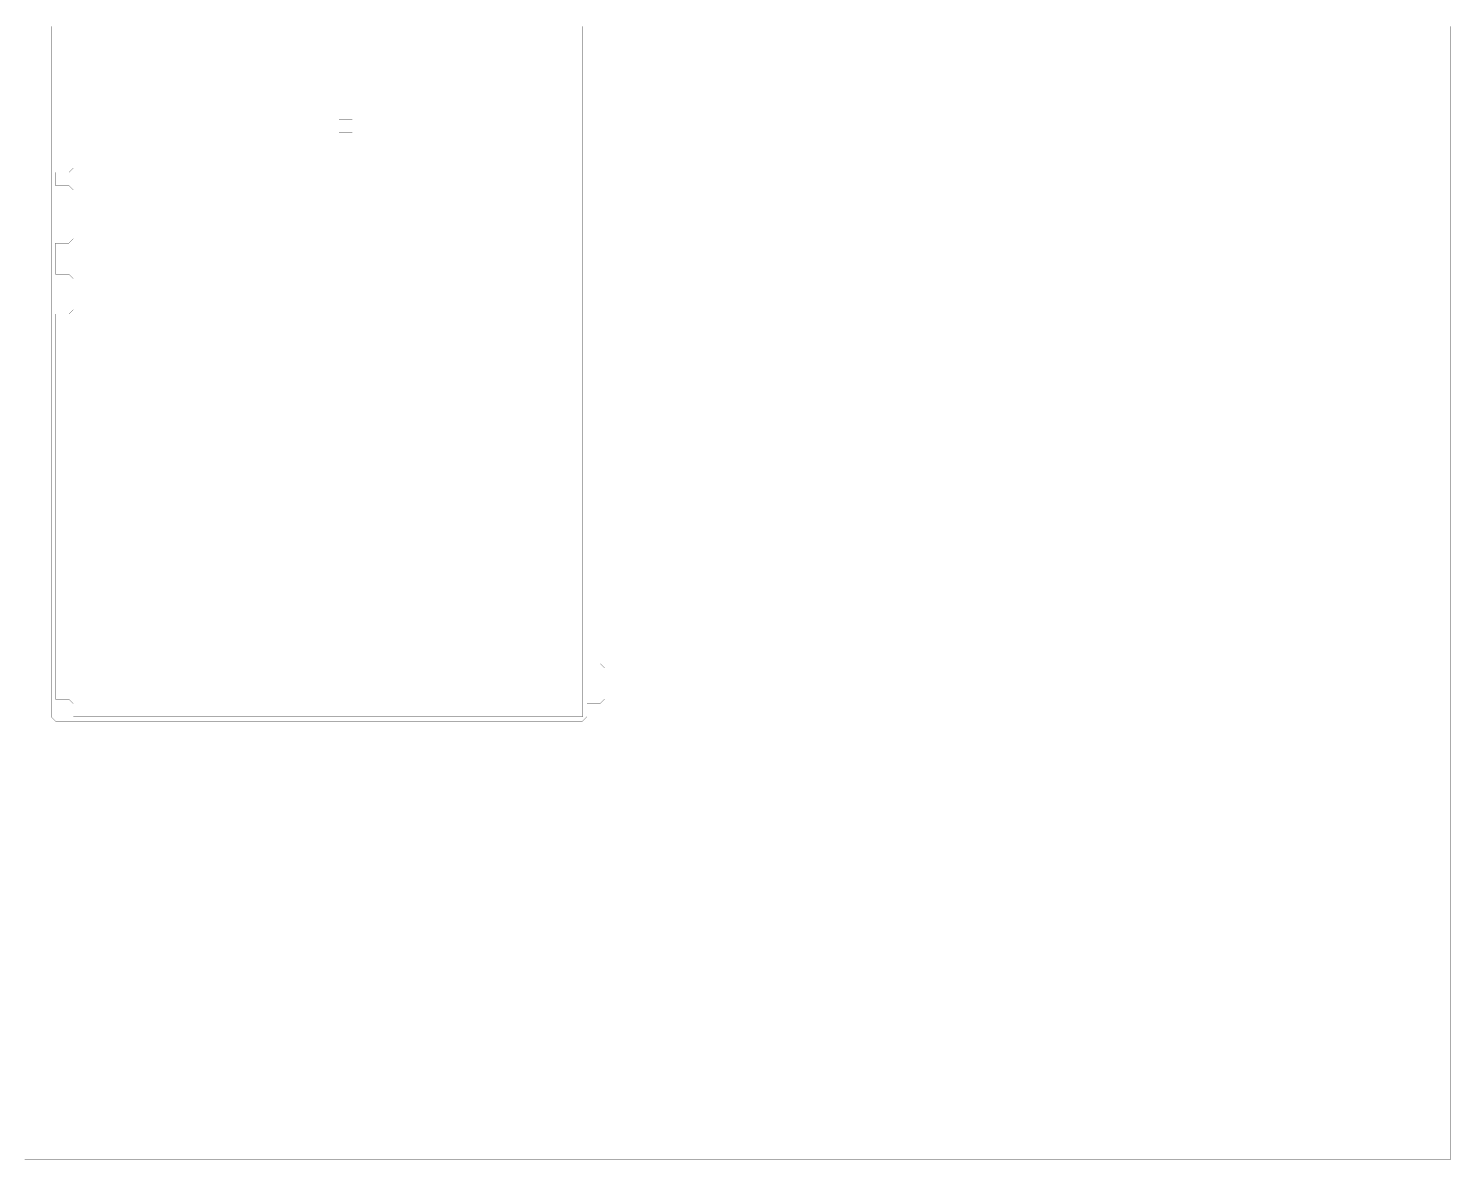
# Model space of a CAD drawing. Header units: metres. Extents: x 0 to 4990, y -4990 to 0.
# Drawn here: x 1854 to 4990, y -4990 to -2495 of the extents above; entities that cross this region are included whole.
import ezdxf

# ---------------------------------------------------------------- set-up
doc = ezdxf.new("R2010")
doc.units = ezdxf.units.M
doc.layers.add('conductor', color=1, linetype='Continuous')
doc.layers.add('substrate', color=5, linetype='Continuous')

msp = doc.modelspace()

# ---------------------------------------------------------------- linework, layer by layer
at = {"layer": 'conductor', "const_width": 0.5}
msp.add_lwpolyline([(1953.125, -2490.234375), (1953.125, -2500), (1953.125, -2509.765625), (1953.125, -2519.53125), (1953.125, -2529.296875), (1953.125, -2539.0625), (1953.125, -2548.828125), (1953.125, -2558.59375), (1953.125, -2568.359375), (1953.125, -2578.125), (1953.125, -2587.890625), (1953.125, -2597.65625), (1953.125, -2607.421875), (1953.125, -2617.1875), (1953.125, -2626.953125), (1953.125, -2636.71875), (1953.125, -2646.484375), (1953.125, -2656.25), (1953.125, -2666.015625), (1953.125, -2675.78125), (1953.125, -2685.546875), (1953.125, -2695.3125), (1953.125, -2705.078125), (1953.125, -2714.84375), (1953.125, -2724.609375), (1953.125, -2734.375), (1953.125, -2744.140625), (1953.125, -2753.90625), (1953.125, -2763.671875), (1953.125, -2773.4375), (1953.125, -2783.203125), (1953.125, -2792.96875), (1953.125, -2802.734375), (1943.359375, -2812.5), (1933.59375, -2812.5), (1923.828125, -2812.5), (1914.0625, -2812.5), (1914.0625, -2822.265625), (1914.0625, -2832.03125), (1914.0625, -2841.796875), (1923.828125, -2841.796875), (1933.59375, -2841.796875), (1943.359375, -2841.796875), (1953.125, -2851.5625), (1953.125, -2861.328125), (1953.125, -2871.09375), (1953.125, -2880.859375), (1953.125, -2890.625), (1953.125, -2900.390625), (1953.125, -2910.15625), (1953.125, -2919.921875), (1953.125, -2929.6875), (1953.125, -2939.453125), (1953.125, -2949.21875), (1953.125, -2958.984375), (1943.359375, -2968.75), (1933.59375, -2968.75), (1923.828125, -2968.75), (1914.0625, -2968.75), (1914.0625, -2978.515625), (1914.0625, -2988.28125), (1914.0625, -2998.046875), (1914.0625, -3007.8125), (1914.0625, -3017.578125), (1914.0625, -3027.34375), (1914.0625, -3037.109375), (1923.828125, -3037.109375), (1933.59375, -3037.109375), (1943.359375, -3037.109375), (1953.125, -3046.875), (1953.125, -3056.640625), (1953.125, -3066.40625), (1953.125, -3076.171875), (1953.125, -3085.9375), (1953.125, -3095.703125), (1953.125, -3105.46875), (1953.125, -3115.234375), (1943.359375, -3125), (1933.59375, -3125), (1923.828125, -3125), (1914.0625, -3125), (1914.0625, -3134.765625), (1914.0625, -3144.53125), (1914.0625, -3154.296875), (1914.0625, -3164.0625), (1914.0625, -3173.828125), (1914.0625, -3183.59375), (1914.0625, -3193.359375), (1914.0625, -3203.125), (1914.0625, -3212.890625), (1914.0625, -3222.65625), (1914.0625, -3232.421875), (1914.0625, -3242.1875), (1914.0625, -3251.953125), (1914.0625, -3261.71875), (1914.0625, -3271.484375), (1914.0625, -3281.25), (1914.0625, -3291.015625), (1914.0625, -3300.78125), (1914.0625, -3310.546875), (1914.0625, -3320.3125), (1914.0625, -3330.078125), (1914.0625, -3339.84375), (1914.0625, -3349.609375), (1914.0625, -3359.375), (1914.0625, -3369.140625), (1914.0625, -3378.90625), (1914.0625, -3388.671875), (1914.0625, -3398.4375), (1914.0625, -3408.203125), (1914.0625, -3417.96875), (1914.0625, -3427.734375), (1914.0625, -3437.5), (1914.0625, -3447.265625), (1914.0625, -3457.03125), (1914.0625, -3466.796875), (1914.0625, -3476.5625), (1914.0625, -3486.328125), (1914.0625, -3496.09375), (1914.0625, -3505.859375), (1914.0625, -3515.625), (1914.0625, -3525.390625), (1914.0625, -3535.15625), (1914.0625, -3544.921875), (1914.0625, -3554.6875), (1914.0625, -3564.453125), (1914.0625, -3574.21875), (1914.0625, -3583.984375), (1914.0625, -3593.75), (1914.0625, -3603.515625), (1914.0625, -3613.28125), (1914.0625, -3623.046875), (1914.0625, -3632.8125), (1914.0625, -3642.578125), (1914.0625, -3652.34375), (1914.0625, -3662.109375), (1914.0625, -3671.875), (1914.0625, -3681.640625), (1914.0625, -3691.40625), (1914.0625, -3701.171875), (1914.0625, -3710.9375), (1914.0625, -3720.703125), (1914.0625, -3730.46875), (1914.0625, -3740.234375), (1914.0625, -3750), (1914.0625, -3759.765625), (1914.0625, -3769.53125), (1914.0625, -3779.296875), (1914.0625, -3789.0625), (1914.0625, -3798.828125), (1914.0625, -3808.59375), (1914.0625, -3818.359375), (1914.0625, -3828.125), (1914.0625, -3837.890625), (1914.0625, -3847.65625), (1914.0625, -3857.421875), (1914.0625, -3867.1875), (1914.0625, -3876.953125), (1914.0625, -3886.71875), (1914.0625, -3896.484375), (1914.0625, -3906.25), (1914.0625, -3916.015625), (1914.0625, -3925.78125), (1914.0625, -3935.546875), (1914.0625, -3945.3125), (1914.0625, -3955.078125), (1914.0625, -3964.84375), (1914.0625, -3974.609375), (1923.828125, -3974.609375), (1933.59375, -3974.609375), (1943.359375, -3974.609375), (1953.125, -3984.375), (1953.125, -3994.140625), (1953.125, -4003.90625), (1953.125, -4013.671875), (1962.890625, -4013.671875), (1972.65625, -4013.671875), (1982.421875, -4013.671875), (1992.1875, -4013.671875), (2001.953125, -4013.671875), (2011.71875, -4013.671875), (2021.484375, -4013.671875), (2031.25, -4013.671875), (2041.015625, -4013.671875), (2050.78125, -4013.671875), (2060.546875, -4013.671875), (2070.3125, -4013.671875), (2080.078125, -4013.671875), (2089.84375, -4013.671875), (2099.609375, -4013.671875), (2109.375, -4013.671875), (2119.140625, -4013.671875), (2128.90625, -4013.671875), (2138.671875, -4013.671875), (2148.4375, -4013.671875), (2158.203125, -4013.671875), (2167.96875, -4013.671875), (2177.734375, -4013.671875), (2187.5, -4013.671875), (2197.265625, -4013.671875), (2207.03125, -4013.671875), (2216.796875, -4013.671875), (2226.5625, -4013.671875), (2236.328125, -4013.671875), (2246.09375, -4013.671875), (2255.859375, -4013.671875), (2265.625, -4013.671875), (2275.390625, -4013.671875), (2285.15625, -4013.671875), (2294.921875, -4013.671875), (2304.6875, -4013.671875), (2314.453125, -4013.671875), (2324.21875, -4013.671875), (2333.984375, -4013.671875), (2343.75, -4013.671875), (2353.515625, -4013.671875), (2363.28125, -4013.671875), (2373.046875, -4013.671875), (2382.8125, -4013.671875), (2392.578125, -4013.671875), (2402.34375, -4013.671875), (2412.109375, -4013.671875), (2421.875, -4013.671875), (2431.640625, -4013.671875), (2441.40625, -4013.671875), (2451.171875, -4013.671875), (2460.9375, -4013.671875), (2470.703125, -4013.671875), (2480.46875, -4013.671875), (2490.234375, -4013.671875), (2500, -4013.671875), (2509.765625, -4013.671875), (2519.53125, -4013.671875), (2529.296875, -4013.671875), (2539.0625, -4013.671875), (2548.828125, -4013.671875), (2558.59375, -4013.671875), (2568.359375, -4013.671875), (2578.125, -4013.671875), (2587.890625, -4013.671875), (2597.65625, -4013.671875), (2607.421875, -4013.671875), (2617.1875, -4013.671875), (2626.953125, -4013.671875), (2636.71875, -4013.671875), (2646.484375, -4013.671875), (2656.25, -4013.671875), (2666.015625, -4013.671875), (2675.78125, -4013.671875), (2685.546875, -4013.671875), (2695.3125, -4013.671875), (2705.078125, -4013.671875), (2714.84375, -4013.671875), (2724.609375, -4013.671875), (2734.375, -4013.671875), (2744.140625, -4013.671875), (2753.90625, -4013.671875), (2763.671875, -4013.671875), (2773.4375, -4013.671875), (2783.203125, -4013.671875), (2792.96875, -4013.671875), (2802.734375, -4013.671875), (2812.5, -4013.671875), (2822.265625, -4013.671875), (2832.03125, -4013.671875), (2841.796875, -4013.671875), (2851.5625, -4013.671875), (2861.328125, -4013.671875), (2871.09375, -4013.671875), (2880.859375, -4013.671875), (2890.625, -4013.671875), (2900.390625, -4013.671875), (2910.15625, -4013.671875), (2919.921875, -4013.671875), (2929.6875, -4013.671875), (2939.453125, -4013.671875), (2949.21875, -4013.671875), (2958.984375, -4013.671875), (2968.75, -4013.671875), (2978.515625, -4013.671875), (2988.28125, -4013.671875), (2998.046875, -4013.671875), (3007.8125, -4013.671875), (3017.578125, -4013.671875), (3027.34375, -4013.671875), (3037.109375, -4013.671875), (3046.875, -4013.671875), (3056.640625, -4013.671875), (3066.40625, -4013.671875), (3076.171875, -4013.671875), (3076.171875, -4003.90625), (3076.171875, -3994.140625), (3076.171875, -3984.375), (3076.171875, -3974.609375), (3076.171875, -3964.84375), (3076.171875, -3955.078125), (3076.171875, -3945.3125), (3076.171875, -3935.546875), (3076.171875, -3925.78125), (3076.171875, -3916.015625), (3076.171875, -3906.25), (3076.171875, -3896.484375), (3076.171875, -3886.71875), (3076.171875, -3876.953125), (3076.171875, -3867.1875), (3076.171875, -3857.421875), (3076.171875, -3847.65625), (3076.171875, -3837.890625), (3076.171875, -3828.125), (3076.171875, -3818.359375), (3076.171875, -3808.59375), (3076.171875, -3798.828125), (3076.171875, -3789.0625), (3076.171875, -3779.296875), (3076.171875, -3769.53125), (3076.171875, -3759.765625), (3076.171875, -3750), (3076.171875, -3740.234375), (3076.171875, -3730.46875), (3076.171875, -3720.703125), (3076.171875, -3710.9375), (3076.171875, -3701.171875), (3076.171875, -3691.40625), (3076.171875, -3681.640625), (3076.171875, -3671.875), (3076.171875, -3662.109375), (3076.171875, -3652.34375), (3076.171875, -3642.578125), (3076.171875, -3632.8125), (3076.171875, -3623.046875), (3076.171875, -3613.28125), (3076.171875, -3603.515625), (3076.171875, -3593.75), (3076.171875, -3583.984375), (3076.171875, -3574.21875), (3076.171875, -3564.453125), (3076.171875, -3554.6875), (3076.171875, -3544.921875), (3076.171875, -3535.15625), (3076.171875, -3525.390625), (3076.171875, -3515.625), (3076.171875, -3505.859375), (3076.171875, -3496.09375), (3076.171875, -3486.328125), (3076.171875, -3476.5625), (3076.171875, -3466.796875), (3076.171875, -3457.03125), (3076.171875, -3447.265625), (3076.171875, -3437.5), (3076.171875, -3427.734375), (3076.171875, -3417.96875), (3076.171875, -3408.203125), (3076.171875, -3398.4375), (3076.171875, -3388.671875), (3076.171875, -3378.90625), (3076.171875, -3369.140625), (3076.171875, -3359.375), (3076.171875, -3349.609375), (3076.171875, -3339.84375), (3076.171875, -3330.078125), (3076.171875, -3320.3125), (3076.171875, -3310.546875), (3076.171875, -3300.78125), (3076.171875, -3291.015625), (3076.171875, -3281.25), (3076.171875, -3271.484375), (3076.171875, -3261.71875), (3076.171875, -3251.953125), (3076.171875, -3242.1875), (3076.171875, -3232.421875), (3076.171875, -3222.65625), (3076.171875, -3212.890625), (3076.171875, -3203.125), (3076.171875, -3193.359375), (3076.171875, -3183.59375), (3076.171875, -3173.828125), (3076.171875, -3164.0625), (3076.171875, -3154.296875), (3076.171875, -3144.53125), (3076.171875, -3134.765625), (3076.171875, -3125), (3076.171875, -3115.234375), (3076.171875, -3105.46875), (3076.171875, -3095.703125), (3076.171875, -3085.9375), (3076.171875, -3076.171875), (3076.171875, -3066.40625), (3076.171875, -3056.640625), (3076.171875, -3046.875), (3076.171875, -3037.109375), (3076.171875, -3027.34375), (3076.171875, -3017.578125), (3076.171875, -3007.8125), (3076.171875, -2998.046875), (3076.171875, -2988.28125), (3076.171875, -2978.515625), (3076.171875, -2968.75), (3076.171875, -2958.984375), (3076.171875, -2949.21875), (3076.171875, -2939.453125), (3076.171875, -2929.6875), (3076.171875, -2919.921875), (3076.171875, -2910.15625), (3076.171875, -2900.390625), (3076.171875, -2890.625), (3076.171875, -2880.859375), (3076.171875, -2871.09375), (3076.171875, -2861.328125), (3076.171875, -2851.5625), (3076.171875, -2841.796875), (3076.171875, -2832.03125), (3076.171875, -2822.265625), (3076.171875, -2812.5), (3076.171875, -2802.734375), (3076.171875, -2792.96875), (3076.171875, -2783.203125), (3076.171875, -2773.4375), (3076.171875, -2763.671875), (3076.171875, -2753.90625), (3076.171875, -2744.140625), (3076.171875, -2734.375), (3076.171875, -2724.609375), (3076.171875, -2714.84375), (3076.171875, -2705.078125), (3076.171875, -2695.3125), (3076.171875, -2685.546875), (3076.171875, -2675.78125), (3076.171875, -2666.015625), (3076.171875, -2656.25), (3076.171875, -2646.484375), (3076.171875, -2636.71875), (3076.171875, -2626.953125), (3076.171875, -2617.1875), (3076.171875, -2607.421875), (3076.171875, -2597.65625), (3076.171875, -2587.890625), (3076.171875, -2578.125), (3076.171875, -2568.359375), (3076.171875, -2558.59375), (3076.171875, -2548.828125), (3076.171875, -2539.0625), (3076.171875, -2529.296875), (3076.171875, -2519.53125), (3076.171875, -2509.765625), (3076.171875, -2500), (3076.171875, -2490.234375)], dxfattribs=at)
at = {"layer": 'substrate', "const_width": 0.5}
for points in [[(1845.703125, -4990.234375), (1855.46875, -4990.234375), (1865.234375, -4990.234375), (1875, -4990.234375), (1884.765625, -4990.234375), (1894.53125, -4990.234375), (1904.296875, -4990.234375), (1914.0625, -4990.234375), (1923.828125, -4990.234375), (1933.59375, -4990.234375), (1943.359375, -4990.234375), (1953.125, -4990.234375), (1962.890625, -4990.234375), (1972.65625, -4990.234375), (1982.421875, -4990.234375), (1992.1875, -4990.234375), (2001.953125, -4990.234375), (2011.71875, -4990.234375), (2021.484375, -4990.234375), (2031.25, -4990.234375), (2041.015625, -4990.234375), (2050.78125, -4990.234375), (2060.546875, -4990.234375), (2070.3125, -4990.234375), (2080.078125, -4990.234375), (2089.84375, -4990.234375), (2099.609375, -4990.234375), (2109.375, -4990.234375), (2119.140625, -4990.234375), (2128.90625, -4990.234375), (2138.671875, -4990.234375), (2148.4375, -4990.234375), (2158.203125, -4990.234375), (2167.96875, -4990.234375), (2177.734375, -4990.234375), (2187.5, -4990.234375), (2197.265625, -4990.234375), (2207.03125, -4990.234375), (2216.796875, -4990.234375), (2226.5625, -4990.234375), (2236.328125, -4990.234375), (2246.09375, -4990.234375), (2255.859375, -4990.234375), (2265.625, -4990.234375), (2275.390625, -4990.234375), (2285.15625, -4990.234375), (2294.921875, -4990.234375), (2304.6875, -4990.234375), (2314.453125, -4990.234375), (2324.21875, -4990.234375), (2333.984375, -4990.234375), (2343.75, -4990.234375), (2353.515625, -4990.234375), (2363.28125, -4990.234375), (2373.046875, -4990.234375), (2382.8125, -4990.234375), (2392.578125, -4990.234375), (2402.34375, -4990.234375), (2412.109375, -4990.234375), (2421.875, -4990.234375), (2431.640625, -4990.234375), (2441.40625, -4990.234375), (2451.171875, -4990.234375), (2460.9375, -4990.234375), (2470.703125, -4990.234375), (2480.46875, -4990.234375), (2490.234375, -4990.234375), (2500, -4990.234375), (2509.765625, -4990.234375), (2519.53125, -4990.234375), (2529.296875, -4990.234375), (2539.0625, -4990.234375), (2548.828125, -4990.234375), (2558.59375, -4990.234375), (2568.359375, -4990.234375), (2578.125, -4990.234375), (2587.890625, -4990.234375), (2597.65625, -4990.234375), (2607.421875, -4990.234375), (2617.1875, -4990.234375), (2626.953125, -4990.234375), (2636.71875, -4990.234375), (2646.484375, -4990.234375), (2656.25, -4990.234375), (2666.015625, -4990.234375), (2675.78125, -4990.234375), (2685.546875, -4990.234375), (2695.3125, -4990.234375), (2705.078125, -4990.234375), (2714.84375, -4990.234375), (2724.609375, -4990.234375), (2734.375, -4990.234375), (2744.140625, -4990.234375), (2753.90625, -4990.234375), (2763.671875, -4990.234375), (2773.4375, -4990.234375), (2783.203125, -4990.234375), (2792.96875, -4990.234375), (2802.734375, -4990.234375), (2812.5, -4990.234375), (2822.265625, -4990.234375), (2832.03125, -4990.234375), (2841.796875, -4990.234375), (2851.5625, -4990.234375), (2861.328125, -4990.234375), (2871.09375, -4990.234375), (2880.859375, -4990.234375), (2890.625, -4990.234375), (2900.390625, -4990.234375), (2910.15625, -4990.234375), (2919.921875, -4990.234375), (2929.6875, -4990.234375), (2939.453125, -4990.234375), (2949.21875, -4990.234375), (2958.984375, -4990.234375), (2968.75, -4990.234375), (2978.515625, -4990.234375), (2988.28125, -4990.234375), (2998.046875, -4990.234375), (3007.8125, -4990.234375), (3017.578125, -4990.234375), (3027.34375, -4990.234375), (3037.109375, -4990.234375), (3046.875, -4990.234375), (3056.640625, -4990.234375), (3066.40625, -4990.234375), (3076.171875, -4990.234375), (3085.9375, -4990.234375), (3095.703125, -4990.234375), (3105.46875, -4990.234375), (3115.234375, -4990.234375), (3125, -4990.234375), (3134.765625, -4990.234375), (3144.53125, -4990.234375), (3154.296875, -4990.234375), (3164.0625, -4990.234375), (3173.828125, -4990.234375), (3183.59375, -4990.234375), (3193.359375, -4990.234375), (3203.125, -4990.234375), (3212.890625, -4990.234375), (3222.65625, -4990.234375), (3232.421875, -4990.234375), (3242.1875, -4990.234375), (3251.953125, -4990.234375), (3261.71875, -4990.234375), (3271.484375, -4990.234375), (3281.25, -4990.234375), (3291.015625, -4990.234375), (3300.78125, -4990.234375), (3310.546875, -4990.234375), (3320.3125, -4990.234375), (3330.078125, -4990.234375), (3339.84375, -4990.234375), (3349.609375, -4990.234375), (3359.375, -4990.234375), (3369.140625, -4990.234375), (3378.90625, -4990.234375), (3388.671875, -4990.234375), (3398.4375, -4990.234375), (3408.203125, -4990.234375), (3417.96875, -4990.234375), (3427.734375, -4990.234375), (3437.5, -4990.234375), (3447.265625, -4990.234375), (3457.03125, -4990.234375), (3466.796875, -4990.234375), (3476.5625, -4990.234375), (3486.328125, -4990.234375), (3496.09375, -4990.234375), (3505.859375, -4990.234375), (3515.625, -4990.234375), (3525.390625, -4990.234375), (3535.15625, -4990.234375), (3544.921875, -4990.234375), (3554.6875, -4990.234375), (3564.453125, -4990.234375), (3574.21875, -4990.234375), (3583.984375, -4990.234375), (3593.75, -4990.234375), (3603.515625, -4990.234375), (3613.28125, -4990.234375), (3623.046875, -4990.234375), (3632.8125, -4990.234375), (3642.578125, -4990.234375), (3652.34375, -4990.234375), (3662.109375, -4990.234375), (3671.875, -4990.234375), (3681.640625, -4990.234375), (3691.40625, -4990.234375), (3701.171875, -4990.234375), (3710.9375, -4990.234375), (3720.703125, -4990.234375), (3730.46875, -4990.234375), (3740.234375, -4990.234375), (3750, -4990.234375), (3759.765625, -4990.234375), (3769.53125, -4990.234375), (3779.296875, -4990.234375), (3789.0625, -4990.234375), (3798.828125, -4990.234375), (3808.59375, -4990.234375), (3818.359375, -4990.234375), (3828.125, -4990.234375), (3837.890625, -4990.234375), (3847.65625, -4990.234375), (3857.421875, -4990.234375), (3867.1875, -4990.234375), (3876.953125, -4990.234375), (3886.71875, -4990.234375), (3896.484375, -4990.234375), (3906.25, -4990.234375), (3916.015625, -4990.234375), (3925.78125, -4990.234375), (3935.546875, -4990.234375), (3945.3125, -4990.234375), (3955.078125, -4990.234375), (3964.84375, -4990.234375), (3974.609375, -4990.234375), (3984.375, -4990.234375), (3994.140625, -4990.234375), (4003.90625, -4990.234375), (4013.671875, -4990.234375), (4023.4375, -4990.234375), (4033.203125, -4990.234375), (4042.96875, -4990.234375), (4052.734375, -4990.234375), (4062.5, -4990.234375), (4072.265625, -4990.234375), (4082.03125, -4990.234375), (4091.796875, -4990.234375), (4101.5625, -4990.234375), (4111.328125, -4990.234375), (4121.09375, -4990.234375), (4130.859375, -4990.234375), (4140.625, -4990.234375), (4150.390625, -4990.234375), (4160.15625, -4990.234375), (4169.921875, -4990.234375), (4179.6875, -4990.234375), (4189.453125, -4990.234375), (4199.21875, -4990.234375), (4208.984375, -4990.234375), (4218.75, -4990.234375), (4228.515625, -4990.234375), (4238.28125, -4990.234375), (4248.046875, -4990.234375), (4257.8125, -4990.234375), (4267.578125, -4990.234375), (4277.34375, -4990.234375), (4287.109375, -4990.234375), (4296.875, -4990.234375), (4306.640625, -4990.234375), (4316.40625, -4990.234375), (4326.171875, -4990.234375), (4335.9375, -4990.234375), (4345.703125, -4990.234375), (4355.46875, -4990.234375), (4365.234375, -4990.234375), (4375, -4990.234375), (4384.765625, -4990.234375), (4394.53125, -4990.234375), (4404.296875, -4990.234375), (4414.0625, -4990.234375), (4423.828125, -4990.234375), (4433.59375, -4990.234375), (4443.359375, -4990.234375), (4453.125, -4990.234375), (4462.890625, -4990.234375), (4472.65625, -4990.234375), (4482.421875, -4990.234375), (4492.1875, -4990.234375), (4501.953125, -4990.234375), (4511.71875, -4990.234375), (4521.484375, -4990.234375), (4531.25, -4990.234375), (4541.015625, -4990.234375), (4550.78125, -4990.234375), (4560.546875, -4990.234375), (4570.3125, -4990.234375), (4580.078125, -4990.234375), (4589.84375, -4990.234375), (4599.609375, -4990.234375), (4609.375, -4990.234375), (4619.140625, -4990.234375), (4628.90625, -4990.234375), (4638.671875, -4990.234375), (4648.4375, -4990.234375), (4658.203125, -4990.234375), (4667.96875, -4990.234375), (4677.734375, -4990.234375), (4687.5, -4990.234375), (4697.265625, -4990.234375), (4707.03125, -4990.234375), (4716.796875, -4990.234375), (4726.5625, -4990.234375), (4736.328125, -4990.234375), (4746.09375, -4990.234375), (4755.859375, -4990.234375), (4765.625, -4990.234375), (4775.390625, -4990.234375), (4785.15625, -4990.234375), (4794.921875, -4990.234375), (4804.6875, -4990.234375), (4814.453125, -4990.234375), (4824.21875, -4990.234375), (4833.984375, -4990.234375), (4843.75, -4990.234375), (4853.515625, -4990.234375), (4863.28125, -4990.234375), (4873.046875, -4990.234375), (4882.8125, -4990.234375), (4892.578125, -4990.234375), (4902.34375, -4990.234375), (4912.109375, -4990.234375), (4921.875, -4990.234375), (4931.640625, -4990.234375), (4941.40625, -4990.234375), (4951.171875, -4990.234375), (4960.9375, -4990.234375), (4970.703125, -4990.234375), (4980.46875, -4990.234375), (4990.234375, -4990.234375), (4990.234375, -4980.46875), (4990.234375, -4970.703125), (4990.234375, -4960.9375), (4990.234375, -4951.171875), (4990.234375, -4941.40625), (4990.234375, -4931.640625), (4990.234375, -4921.875), (4990.234375, -4912.109375), (4990.234375, -4902.34375), (4990.234375, -4892.578125), (4990.234375, -4882.8125), (4990.234375, -4873.046875), (4990.234375, -4863.28125), (4990.234375, -4853.515625), (4990.234375, -4843.75), (4990.234375, -4833.984375), (4990.234375, -4824.21875), (4990.234375, -4814.453125), (4990.234375, -4804.6875), (4990.234375, -4794.921875), (4990.234375, -4785.15625), (4990.234375, -4775.390625), (4990.234375, -4765.625), (4990.234375, -4755.859375), (4990.234375, -4746.09375), (4990.234375, -4736.328125), (4990.234375, -4726.5625), (4990.234375, -4716.796875), (4990.234375, -4707.03125), (4990.234375, -4697.265625), (4990.234375, -4687.5), (4990.234375, -4677.734375), (4990.234375, -4667.96875), (4990.234375, -4658.203125), (4990.234375, -4648.4375), (4990.234375, -4638.671875), (4990.234375, -4628.90625), (4990.234375, -4619.140625), (4990.234375, -4609.375), (4990.234375, -4599.609375), (4990.234375, -4589.84375), (4990.234375, -4580.078125), (4990.234375, -4570.3125), (4990.234375, -4560.546875), (4990.234375, -4550.78125), (4990.234375, -4541.015625), (4990.234375, -4531.25), (4990.234375, -4521.484375), (4990.234375, -4511.71875), (4990.234375, -4501.953125), (4990.234375, -4492.1875), (4990.234375, -4482.421875), (4990.234375, -4472.65625), (4990.234375, -4462.890625), (4990.234375, -4453.125), (4990.234375, -4443.359375), (4990.234375, -4433.59375), (4990.234375, -4423.828125), (4990.234375, -4414.0625), (4990.234375, -4404.296875), (4990.234375, -4394.53125), (4990.234375, -4384.765625), (4990.234375, -4375), (4990.234375, -4365.234375), (4990.234375, -4355.46875), (4990.234375, -4345.703125), (4990.234375, -4335.9375), (4990.234375, -4326.171875), (4990.234375, -4316.40625), (4990.234375, -4306.640625), (4990.234375, -4296.875), (4990.234375, -4287.109375), (4990.234375, -4277.34375), (4990.234375, -4267.578125), (4990.234375, -4257.8125), (4990.234375, -4248.046875), (4990.234375, -4238.28125), (4990.234375, -4228.515625), (4990.234375, -4218.75), (4990.234375, -4208.984375), (4990.234375, -4199.21875), (4990.234375, -4189.453125), (4990.234375, -4179.6875), (4990.234375, -4169.921875), (4990.234375, -4160.15625), (4990.234375, -4150.390625), (4990.234375, -4140.625), (4990.234375, -4130.859375), (4990.234375, -4121.09375), (4990.234375, -4111.328125), (4990.234375, -4101.5625), (4990.234375, -4091.796875), (4990.234375, -4082.03125), (4990.234375, -4072.265625), (4990.234375, -4062.5), (4990.234375, -4052.734375), (4990.234375, -4042.96875), (4990.234375, -4033.203125), (4990.234375, -4023.4375), (4990.234375, -4013.671875), (4990.234375, -4003.90625), (4990.234375, -3994.140625), (4990.234375, -3984.375), (4990.234375, -3974.609375), (4990.234375, -3964.84375), (4990.234375, -3955.078125), (4990.234375, -3945.3125), (4990.234375, -3935.546875), (4990.234375, -3925.78125), (4990.234375, -3916.015625), (4990.234375, -3906.25), (4990.234375, -3896.484375), (4990.234375, -3886.71875), (4990.234375, -3876.953125), (4990.234375, -3867.1875), (4990.234375, -3857.421875), (4990.234375, -3847.65625), (4990.234375, -3837.890625), (4990.234375, -3828.125), (4990.234375, -3818.359375), (4990.234375, -3808.59375), (4990.234375, -3798.828125), (4990.234375, -3789.0625), (4990.234375, -3779.296875), (4990.234375, -3769.53125), (4990.234375, -3759.765625), (4990.234375, -3750), (4990.234375, -3740.234375), (4990.234375, -3730.46875), (4990.234375, -3720.703125), (4990.234375, -3710.9375), (4990.234375, -3701.171875), (4990.234375, -3691.40625), (4990.234375, -3681.640625), (4990.234375, -3671.875), (4990.234375, -3662.109375), (4990.234375, -3652.34375), (4990.234375, -3642.578125), (4990.234375, -3632.8125), (4990.234375, -3623.046875), (4990.234375, -3613.28125), (4990.234375, -3603.515625), (4990.234375, -3593.75), (4990.234375, -3583.984375), (4990.234375, -3574.21875), (4990.234375, -3564.453125), (4990.234375, -3554.6875), (4990.234375, -3544.921875), (4990.234375, -3535.15625), (4990.234375, -3525.390625), (4990.234375, -3515.625), (4990.234375, -3505.859375), (4990.234375, -3496.09375), (4990.234375, -3486.328125), (4990.234375, -3476.5625), (4990.234375, -3466.796875), (4990.234375, -3457.03125), (4990.234375, -3447.265625), (4990.234375, -3437.5), (4990.234375, -3427.734375), (4990.234375, -3417.96875), (4990.234375, -3408.203125), (4990.234375, -3398.4375), (4990.234375, -3388.671875), (4990.234375, -3378.90625), (4990.234375, -3369.140625), (4990.234375, -3359.375), (4990.234375, -3349.609375), (4990.234375, -3339.84375), (4990.234375, -3330.078125), (4990.234375, -3320.3125), (4990.234375, -3310.546875), (4990.234375, -3300.78125), (4990.234375, -3291.015625), (4990.234375, -3281.25), (4990.234375, -3271.484375), (4990.234375, -3261.71875), (4990.234375, -3251.953125), (4990.234375, -3242.1875), (4990.234375, -3232.421875), (4990.234375, -3222.65625), (4990.234375, -3212.890625), (4990.234375, -3203.125), (4990.234375, -3193.359375), (4990.234375, -3183.59375), (4990.234375, -3173.828125), (4990.234375, -3164.0625), (4990.234375, -3154.296875), (4990.234375, -3144.53125), (4990.234375, -3134.765625), (4990.234375, -3125), (4990.234375, -3115.234375), (4990.234375, -3105.46875), (4990.234375, -3095.703125), (4990.234375, -3085.9375), (4990.234375, -3076.171875), (4990.234375, -3066.40625), (4990.234375, -3056.640625), (4990.234375, -3046.875), (4990.234375, -3037.109375), (4990.234375, -3027.34375), (4990.234375, -3017.578125), (4990.234375, -3007.8125), (4990.234375, -2998.046875), (4990.234375, -2988.28125), (4990.234375, -2978.515625), (4990.234375, -2968.75), (4990.234375, -2958.984375), (4990.234375, -2949.21875), (4990.234375, -2939.453125), (4990.234375, -2929.6875), (4990.234375, -2919.921875), (4990.234375, -2910.15625), (4990.234375, -2900.390625), (4990.234375, -2890.625), (4990.234375, -2880.859375), (4990.234375, -2871.09375), (4990.234375, -2861.328125), (4990.234375, -2851.5625), (4990.234375, -2841.796875), (4990.234375, -2832.03125), (4990.234375, -2822.265625), (4990.234375, -2812.5), (4990.234375, -2802.734375), (4990.234375, -2792.96875), (4990.234375, -2783.203125), (4990.234375, -2773.4375), (4990.234375, -2763.671875), (4990.234375, -2753.90625), (4990.234375, -2744.140625), (4990.234375, -2734.375), (4990.234375, -2724.609375), (4990.234375, -2714.84375), (4990.234375, -2705.078125), (4990.234375, -2695.3125), (4990.234375, -2685.546875), (4990.234375, -2675.78125), (4990.234375, -2666.015625), (4990.234375, -2656.25), (4990.234375, -2646.484375), (4990.234375, -2636.71875), (4990.234375, -2626.953125), (4990.234375, -2617.1875), (4990.234375, -2607.421875), (4990.234375, -2597.65625), (4990.234375, -2587.890625), (4990.234375, -2578.125), (4990.234375, -2568.359375), (4990.234375, -2558.59375), (4990.234375, -2548.828125), (4990.234375, -2539.0625), (4990.234375, -2529.296875), (4990.234375, -2519.53125), (4990.234375, -2509.765625), (4990.234375, -2500), (4990.234375, -2490.234375)], [(3085.9375, -2490.234375), (3085.9375, -2500), (3085.9375, -2509.765625), (3085.9375, -2519.53125), (3085.9375, -2529.296875), (3085.9375, -2539.0625), (3085.9375, -2548.828125), (3085.9375, -2558.59375), (3085.9375, -2568.359375), (3085.9375, -2578.125), (3085.9375, -2587.890625), (3085.9375, -2597.65625), (3085.9375, -2607.421875), (3085.9375, -2617.1875), (3085.9375, -2626.953125), (3085.9375, -2636.71875), (3085.9375, -2646.484375), (3085.9375, -2656.25), (3085.9375, -2666.015625), (3085.9375, -2675.78125), (3085.9375, -2685.546875), (3085.9375, -2695.3125), (3085.9375, -2705.078125), (3085.9375, -2714.84375), (3085.9375, -2724.609375), (3085.9375, -2734.375), (3085.9375, -2744.140625), (3085.9375, -2753.90625), (3085.9375, -2763.671875), (3085.9375, -2773.4375), (3085.9375, -2783.203125), (3085.9375, -2792.96875), (3085.9375, -2802.734375), (3085.9375, -2812.5), (3085.9375, -2822.265625), (3085.9375, -2832.03125), (3085.9375, -2841.796875), (3085.9375, -2851.5625), (3085.9375, -2861.328125), (3085.9375, -2871.09375), (3085.9375, -2880.859375), (3085.9375, -2890.625), (3085.9375, -2900.390625), (3085.9375, -2910.15625), (3085.9375, -2919.921875), (3085.9375, -2929.6875), (3085.9375, -2939.453125), (3085.9375, -2949.21875), (3085.9375, -2958.984375), (3085.9375, -2968.75), (3085.9375, -2978.515625), (3085.9375, -2988.28125), (3085.9375, -2998.046875), (3085.9375, -3007.8125), (3085.9375, -3017.578125), (3085.9375, -3027.34375), (3085.9375, -3037.109375), (3085.9375, -3046.875), (3085.9375, -3056.640625), (3085.9375, -3066.40625), (3085.9375, -3076.171875), (3085.9375, -3085.9375), (3085.9375, -3095.703125), (3085.9375, -3105.46875), (3085.9375, -3115.234375), (3085.9375, -3125), (3085.9375, -3134.765625), (3085.9375, -3144.53125), (3085.9375, -3154.296875), (3085.9375, -3164.0625), (3085.9375, -3173.828125), (3085.9375, -3183.59375), (3085.9375, -3193.359375), (3085.9375, -3203.125), (3085.9375, -3212.890625), (3085.9375, -3222.65625), (3085.9375, -3232.421875), (3085.9375, -3242.1875), (3085.9375, -3251.953125), (3085.9375, -3261.71875), (3085.9375, -3271.484375), (3085.9375, -3281.25), (3085.9375, -3291.015625), (3085.9375, -3300.78125), (3085.9375, -3310.546875), (3085.9375, -3320.3125), (3085.9375, -3330.078125), (3085.9375, -3339.84375), (3085.9375, -3349.609375), (3085.9375, -3359.375), (3085.9375, -3369.140625), (3085.9375, -3378.90625), (3085.9375, -3388.671875), (3085.9375, -3398.4375), (3085.9375, -3408.203125), (3085.9375, -3417.96875), (3085.9375, -3427.734375), (3085.9375, -3437.5), (3085.9375, -3447.265625), (3085.9375, -3457.03125), (3085.9375, -3466.796875), (3085.9375, -3476.5625), (3085.9375, -3486.328125), (3085.9375, -3496.09375), (3085.9375, -3505.859375), (3085.9375, -3515.625), (3085.9375, -3525.390625), (3085.9375, -3535.15625), (3085.9375, -3544.921875), (3085.9375, -3554.6875), (3085.9375, -3564.453125), (3085.9375, -3574.21875), (3085.9375, -3583.984375), (3085.9375, -3593.75), (3085.9375, -3603.515625), (3085.9375, -3613.28125), (3085.9375, -3623.046875), (3085.9375, -3632.8125), (3085.9375, -3642.578125), (3085.9375, -3652.34375), (3085.9375, -3662.109375), (3085.9375, -3671.875), (3085.9375, -3681.640625), (3085.9375, -3691.40625), (3085.9375, -3701.171875), (3085.9375, -3710.9375), (3085.9375, -3720.703125), (3085.9375, -3730.46875), (3085.9375, -3740.234375), (3085.9375, -3750), (3085.9375, -3759.765625), (3085.9375, -3769.53125), (3085.9375, -3779.296875), (3085.9375, -3789.0625), (3085.9375, -3798.828125), (3085.9375, -3808.59375), (3085.9375, -3818.359375), (3085.9375, -3828.125), (3085.9375, -3837.890625), (3085.9375, -3847.65625), (3085.9375, -3857.421875), (3085.9375, -3867.1875), (3085.9375, -3876.953125), (3085.9375, -3886.71875), (3085.9375, -3896.484375), (3095.703125, -3896.484375), (3105.46875, -3896.484375), (3115.234375, -3896.484375), (3125, -3906.25), (3125, -3916.015625), (3125, -3925.78125), (3125, -3935.546875), (3125, -3945.3125), (3125, -3955.078125), (3125, -3964.84375), (3125, -3974.609375), (3115.234375, -3984.375), (3105.46875, -3984.375), (3095.703125, -3984.375), (3085.9375, -3984.375), (3085.9375, -3994.140625), (3085.9375, -4003.90625), (3085.9375, -4013.671875), (3076.171875, -4023.4375), (3066.40625, -4023.4375), (3056.640625, -4023.4375), (3046.875, -4023.4375), (3037.109375, -4023.4375), (3027.34375, -4023.4375), (3017.578125, -4023.4375), (3007.8125, -4023.4375), (2998.046875, -4023.4375), (2988.28125, -4023.4375), (2978.515625, -4023.4375), (2968.75, -4023.4375), (2958.984375, -4023.4375), (2949.21875, -4023.4375), (2939.453125, -4023.4375), (2929.6875, -4023.4375), (2919.921875, -4023.4375), (2910.15625, -4023.4375), (2900.390625, -4023.4375), (2890.625, -4023.4375), (2880.859375, -4023.4375), (2871.09375, -4023.4375), (2861.328125, -4023.4375), (2851.5625, -4023.4375), (2841.796875, -4023.4375), (2832.03125, -4023.4375), (2822.265625, -4023.4375), (2812.5, -4023.4375), (2802.734375, -4023.4375), (2792.96875, -4023.4375), (2783.203125, -4023.4375), (2773.4375, -4023.4375), (2763.671875, -4023.4375), (2753.90625, -4023.4375), (2744.140625, -4023.4375), (2734.375, -4023.4375), (2724.609375, -4023.4375), (2714.84375, -4023.4375), (2705.078125, -4023.4375), (2695.3125, -4023.4375), (2685.546875, -4023.4375), (2675.78125, -4023.4375), (2666.015625, -4023.4375), (2656.25, -4023.4375), (2646.484375, -4023.4375), (2636.71875, -4023.4375), (2626.953125, -4023.4375), (2617.1875, -4023.4375), (2607.421875, -4023.4375), (2597.65625, -4023.4375), (2587.890625, -4023.4375), (2578.125, -4023.4375), (2568.359375, -4023.4375), (2558.59375, -4023.4375), (2548.828125, -4023.4375), (2539.0625, -4023.4375), (2529.296875, -4023.4375), (2519.53125, -4023.4375), (2509.765625, -4023.4375), (2500, -4023.4375), (2490.234375, -4023.4375), (2480.46875, -4023.4375), (2470.703125, -4023.4375), (2460.9375, -4023.4375), (2451.171875, -4023.4375), (2441.40625, -4023.4375), (2431.640625, -4023.4375), (2421.875, -4023.4375), (2412.109375, -4023.4375), (2402.34375, -4023.4375), (2392.578125, -4023.4375), (2382.8125, -4023.4375), (2373.046875, -4023.4375), (2363.28125, -4023.4375), (2353.515625, -4023.4375), (2343.75, -4023.4375), (2333.984375, -4023.4375), (2324.21875, -4023.4375), (2314.453125, -4023.4375), (2304.6875, -4023.4375), (2294.921875, -4023.4375), (2285.15625, -4023.4375), (2275.390625, -4023.4375), (2265.625, -4023.4375), (2255.859375, -4023.4375), (2246.09375, -4023.4375), (2236.328125, -4023.4375), (2226.5625, -4023.4375), (2216.796875, -4023.4375), (2207.03125, -4023.4375), (2197.265625, -4023.4375), (2187.5, -4023.4375), (2177.734375, -4023.4375), (2167.96875, -4023.4375), (2158.203125, -4023.4375), (2148.4375, -4023.4375), (2138.671875, -4023.4375), (2128.90625, -4023.4375), (2119.140625, -4023.4375), (2109.375, -4023.4375), (2099.609375, -4023.4375), (2089.84375, -4023.4375), (2080.078125, -4023.4375), (2070.3125, -4023.4375), (2060.546875, -4023.4375), (2050.78125, -4023.4375), (2041.015625, -4023.4375), (2031.25, -4023.4375), (2021.484375, -4023.4375), (2011.71875, -4023.4375), (2001.953125, -4023.4375), (1992.1875, -4023.4375), (1982.421875, -4023.4375), (1972.65625, -4023.4375), (1962.890625, -4023.4375), (1953.125, -4023.4375), (1943.359375, -4023.4375), (1933.59375, -4023.4375), (1923.828125, -4023.4375), (1914.0625, -4023.4375), (1904.296875, -4013.671875), (1904.296875, -4003.90625), (1904.296875, -3994.140625), (1904.296875, -3984.375), (1904.296875, -3974.609375), (1904.296875, -3964.84375), (1904.296875, -3955.078125), (1904.296875, -3945.3125), (1904.296875, -3935.546875), (1904.296875, -3925.78125), (1904.296875, -3916.015625), (1904.296875, -3906.25), (1904.296875, -3896.484375), (1904.296875, -3886.71875), (1904.296875, -3876.953125), (1904.296875, -3867.1875), (1904.296875, -3857.421875), (1904.296875, -3847.65625), (1904.296875, -3837.890625), (1904.296875, -3828.125), (1904.296875, -3818.359375), (1904.296875, -3808.59375), (1904.296875, -3798.828125), (1904.296875, -3789.0625), (1904.296875, -3779.296875), (1904.296875, -3769.53125), (1904.296875, -3759.765625), (1904.296875, -3750), (1904.296875, -3740.234375), (1904.296875, -3730.46875), (1904.296875, -3720.703125), (1904.296875, -3710.9375), (1904.296875, -3701.171875), (1904.296875, -3691.40625), (1904.296875, -3681.640625), (1904.296875, -3671.875), (1904.296875, -3662.109375), (1904.296875, -3652.34375), (1904.296875, -3642.578125), (1904.296875, -3632.8125), (1904.296875, -3623.046875), (1904.296875, -3613.28125), (1904.296875, -3603.515625), (1904.296875, -3593.75), (1904.296875, -3583.984375), (1904.296875, -3574.21875), (1904.296875, -3564.453125), (1904.296875, -3554.6875), (1904.296875, -3544.921875), (1904.296875, -3535.15625), (1904.296875, -3525.390625), (1904.296875, -3515.625), (1904.296875, -3505.859375), (1904.296875, -3496.09375), (1904.296875, -3486.328125), (1904.296875, -3476.5625), (1904.296875, -3466.796875), (1904.296875, -3457.03125), (1904.296875, -3447.265625), (1904.296875, -3437.5), (1904.296875, -3427.734375), (1904.296875, -3417.96875), (1904.296875, -3408.203125), (1904.296875, -3398.4375), (1904.296875, -3388.671875), (1904.296875, -3378.90625), (1904.296875, -3369.140625), (1904.296875, -3359.375), (1904.296875, -3349.609375), (1904.296875, -3339.84375), (1904.296875, -3330.078125), (1904.296875, -3320.3125), (1904.296875, -3310.546875), (1904.296875, -3300.78125), (1904.296875, -3291.015625), (1904.296875, -3281.25), (1904.296875, -3271.484375), (1904.296875, -3261.71875), (1904.296875, -3251.953125), (1904.296875, -3242.1875), (1904.296875, -3232.421875), (1904.296875, -3222.65625), (1904.296875, -3212.890625), (1904.296875, -3203.125), (1904.296875, -3193.359375), (1904.296875, -3183.59375), (1904.296875, -3173.828125), (1904.296875, -3164.0625), (1904.296875, -3154.296875), (1904.296875, -3144.53125), (1904.296875, -3134.765625), (1904.296875, -3125), (1904.296875, -3115.234375), (1904.296875, -3105.46875), (1904.296875, -3095.703125), (1904.296875, -3085.9375), (1904.296875, -3076.171875), (1904.296875, -3066.40625), (1904.296875, -3056.640625), (1904.296875, -3046.875), (1904.296875, -3037.109375), (1904.296875, -3027.34375), (1904.296875, -3017.578125), (1904.296875, -3007.8125), (1904.296875, -2998.046875), (1904.296875, -2988.28125), (1904.296875, -2978.515625), (1904.296875, -2968.75), (1904.296875, -2958.984375), (1904.296875, -2949.21875), (1904.296875, -2939.453125), (1904.296875, -2929.6875), (1904.296875, -2919.921875), (1904.296875, -2910.15625), (1904.296875, -2900.390625), (1904.296875, -2890.625), (1904.296875, -2880.859375), (1904.296875, -2871.09375), (1904.296875, -2861.328125), (1904.296875, -2851.5625), (1904.296875, -2841.796875), (1904.296875, -2832.03125), (1904.296875, -2822.265625), (1904.296875, -2812.5), (1904.296875, -2802.734375), (1904.296875, -2792.96875), (1904.296875, -2783.203125), (1904.296875, -2773.4375), (1904.296875, -2763.671875), (1904.296875, -2753.90625), (1904.296875, -2744.140625), (1904.296875, -2734.375), (1904.296875, -2724.609375), (1904.296875, -2714.84375), (1904.296875, -2705.078125), (1904.296875, -2695.3125), (1904.296875, -2685.546875), (1904.296875, -2675.78125), (1904.296875, -2666.015625), (1904.296875, -2656.25), (1904.296875, -2646.484375), (1904.296875, -2636.71875), (1904.296875, -2626.953125), (1904.296875, -2617.1875), (1904.296875, -2607.421875), (1904.296875, -2597.65625), (1904.296875, -2587.890625), (1904.296875, -2578.125), (1904.296875, -2568.359375), (1904.296875, -2558.59375), (1904.296875, -2548.828125), (1904.296875, -2539.0625), (1904.296875, -2529.296875), (1904.296875, -2519.53125), (1904.296875, -2509.765625), (1904.296875, -2500), (1904.296875, -2490.234375)]]:
    msp.add_lwpolyline(points, dxfattribs=at)
msp.add_lwpolyline([(2539.0625, -2695.3125), (2539.0625, -2705.078125), (2539.0625, -2714.84375), (2539.0625, -2724.609375), (2548.828125, -2724.609375), (2558.59375, -2724.609375), (2568.359375, -2724.609375), (2568.359375, -2714.84375), (2568.359375, -2705.078125), (2568.359375, -2695.3125), (2558.59375, -2695.3125), (2548.828125, -2695.3125)], close=True, dxfattribs=at)

doc.saveas('drawing.dxf')
